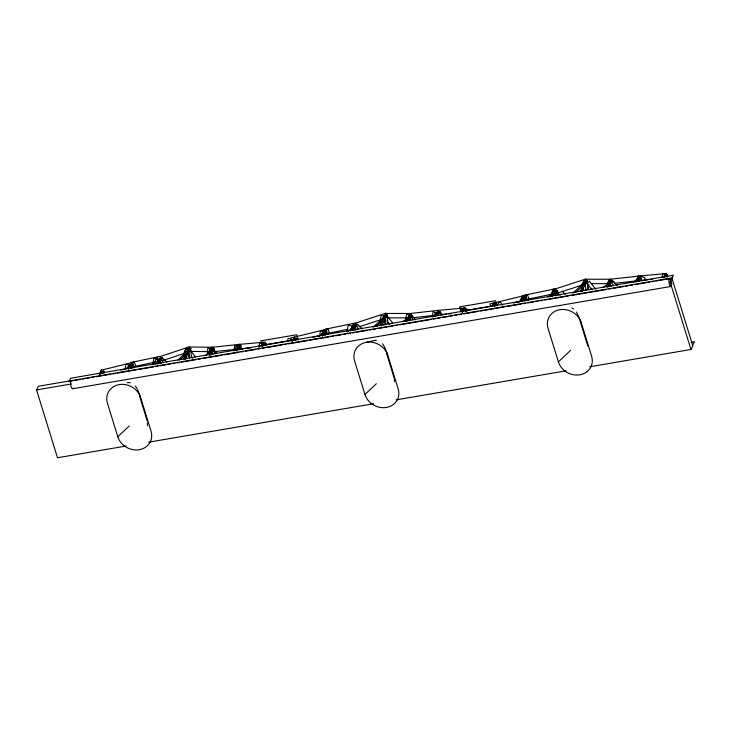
<?xml version="1.0" encoding="UTF-8"?>
<svg xmlns="http://www.w3.org/2000/svg" width="731" height="731" viewBox="0 0 731 731"><rect width="100%" height="100%" fill="white"/><g stroke="black" fill="none" stroke-linecap="round" stroke-linejoin="round"><path stroke-width="1.1" d="M207.165 354.572L207.887 347.819L210.565 349.427M405.824 319.346L406.6 313.809L410.42 315.902M409.789 320.333L410.1 318.122L411.708 315.162L408.894 315.646L407.395 318.588L410.201 318.104M432.222 317.217L433.172 311.708L437.266 313.535M461.17 311.899L461.736 308.592L464.806 309.962L465.318 310.922M233.819 350.816L234.797 345.288L238.909 347.079M258.911 347.298L259.688 342.876L263.8 344.666M183.591 359.698L184.632 354.087M185.053 351.849L185.683 348.486L188.954 349.162M188.79 356.116L189.21 353.877M379.718 323.193L381.198 315.381L384.488 316.084M383.885 325.249L385.155 318.552M287.429 341.605L288.078 338.298L292.391 339.796M124.873 369.758L125.979 364.193L129.286 365.034M152.596 364.815L153.93 358.153L158.325 359.46M319.429 336.434L320.525 330.896L324.939 332.057M346.987 331.627L348.312 324.984L352.698 326.309M610.211 281.764L610.677 279.553L614.305 281.983M492.191 306.664L492.996 303.392L497.72 304.818M521.404 299.765L522.491 295.351L526.201 297.27M661.893 277.716L662.971 273.321L667.184 275.368M582.178 291.578L583.128 288.297M584.718 282.824L585.348 280.64L587.404 281.435M587.56 288.791L588.83 284.414M639.844 278.136L640.53 275.971L645.08 278.027L644.404 280.201M550.69 296.722L553.12 289.174L557.835 290.911L556.803 294.145M126.125 446.029L57.493 457.761L36.55 389.906L38.414 386.26L671.871 277.963L692.814 345.818L690.95 349.464L589.689 366.779M69.052 381.363L70.651 378.229L673.397 275.185L671.789 278.319L656.054 281.006M99.608 373.724L101.627 369.776M100.275 374.089L101.481 371.741L104.149 371.284L103.354 372.856M101.371 373.578L102.358 371.64L103.903 371.375L102.916 373.313M128.61 367.894L130.127 364.933M129.478 368.387L131.516 364.394M131.023 368.122L133.06 364.139M154.606 362.137L157.128 357.212L158.143 360.484M157.284 364.02L160.253 358.217L161.798 357.952L158.828 363.755M184.011 358.802L189.192 348.678M185.044 359.551L190.736 348.422M209.358 355.111L212.319 349.317L213.863 349.053L210.893 354.855M234.578 349.71L237.1 344.776L237.776 346.96M238.361 346.074L236.972 348.806L239.64 348.34L241.038 345.617L239.238 345.982L236.689 350.971M238.745 349.71L240.782 345.717M260.94 346.138L262.959 342.19L263.635 344.374M262.429 346.375L263.635 344.018L266.303 343.561L265.499 345.133M263.525 345.854L264.512 343.917L266.057 343.661L265.061 345.589M292.318 341.258L294.593 336.781M295.077 340.463L296.073 338.526L294.447 338.8M295.534 339.997L296.338 338.426L293.524 338.91M321.393 334.798L323.915 329.864L324.591 332.048M322.453 336.306L325.003 331.317M324.582 335.036L326.62 331.042M352.168 330.695L355.138 324.902L356.765 324.619L353.795 330.421M377.37 326.236L379.389 322.289L380.403 325.56M380.221 325.258L385.401 315.134M381.326 325.989L387.019 314.86M405.312 321.457L407.331 317.51L408.337 320.781M406.847 321.348L409.817 315.554L411.434 315.271L408.958 320.105M433.456 316.651L435.475 312.704L436.151 314.878M436.069 315.975L438.116 311.982M437.695 315.691L439.733 311.708L437.193 312.082L435.795 314.814L438.6 314.33L439.998 311.598M462.129 311.744L464.148 307.797M462.586 312.155L463.783 309.798L466.597 309.323L465.793 310.885M465.345 311.351L466.332 309.414L464.715 309.697M491.908 306.426L492.712 304.854L495.545 304.37L494.741 305.942M491.99 306.636L494.01 302.689L494.686 304.873M494.293 306.399L495.28 304.471L493.644 304.745M520.134 300.542L522.665 295.607M522.437 301.209L524.474 297.215M524.072 300.925L526.11 296.941M554.071 289.065L551.539 293.999L552.462 296.064M551.923 296.548L554.893 290.746L556.529 290.472L554.052 295.306M583.082 283.792L584.508 281.015L587.34 280.53L585.449 284.231L582.616 284.715M580.24 291.066L585.421 280.942M581.364 291.797L587.057 280.667M607.123 287.109L610.093 281.316L611.728 281.033L608.759 286.835M636.628 281.682L638.666 277.698M637.861 280.841L640.383 275.907L641.398 279.187M638.264 281.408L640.301 277.415M639.177 280.037L640.566 277.314M663.794 277.04L664.598 275.468L667.43 274.984L666.626 276.556M664.269 277.186L666.288 273.239L667.449 277.076M664.543 277.296L665.53 275.368L667.165 275.084L666.169 277.022M671.871 277.963L670.007 281.618L690.95 349.464M692.851 344.785L694.45 341.66L691.078 342.236M497.272 304.809L499.794 301.611L502.681 305.138M635.312 280.832L637.971 277.935M99.69 374.144L101.965 371.75M130.063 364.568L127.057 367.583L128.629 369.182M321.485 334.268L324.491 331.271M189.722 348.385L188.397 349.674L189.484 358.309M177.962 360.054L189.11 349.19L189.311 350.743L179.753 360.054M263.242 344.858L264.704 343.451L266.267 345.096M385.95 314.842L384.588 316.13L385.977 324.71M373.057 327.342L385.328 315.637L385.584 317.19L375.761 326.547M137.565 389.614L140.644 397.518L151.015 431.116A17.736 15.543 27.1 0 1 139.283 449.72A17.736 15.543 27.1 0 1 117.81 436.791L129.213 425.981M382.514 343.78L384.716 347.326L387.795 355.239L398.167 388.837A17.736 15.543 27.1 0 1 386.434 407.441A17.736 15.543 27.1 0 1 364.961 394.512L376.364 383.702M585.97 280.64L584.608 281.938L586.052 290.509M573.003 293.149L585.348 281.444L585.613 282.998L575.736 292.363M576.503 312.055L581.236 322.627L591.607 356.216A17.736 15.543 27.1 0 1 579.875 374.82A17.736 15.543 27.1 0 1 558.402 361.9L570.619 350.323M211.35 349.793L212.712 348.532M409.908 316.011L411.27 314.759L415.665 319.876M153.583 364.422L160.756 357.971M155.621 364.175L160.61 359.816L160.226 358.61M205.649 355.522L212.301 349.71L212.675 350.917L208.527 354.544M347.426 331.874L355.129 325.295L355.558 326.483L350.423 330.869M402.955 321.795L409.799 315.947L410.237 317.135L405.102 321.53M547.994 296.996L554.884 291.139L555.322 292.336L550.16 296.731M603.194 287.566L610.074 281.709L610.522 282.897L606.218 286.561M127.148 368.442L131.507 364.76L131.936 365.865L128.455 368.808M234.002 350.761L240.316 345.251L241.97 349.482M236.177 350.396L239.658 347.453L239.229 346.348M319.822 335.949L325.003 331.682L325.487 332.779L322.033 335.62M438.627 311.744L437.421 312.731L438.719 315.655M432.926 316.614L438.116 312.347L438.6 313.444L435.146 316.285M524.995 296.978L523.789 297.974L525.105 300.889M518.398 302.57L524.483 297.581L524.977 298.677L521.495 301.519M639.186 277.46L637.971 278.447L639.296 281.362M633.448 282.33L638.666 278.063L639.168 279.151L635.687 282.002M101.737 372.298L103.391 370.992L104.478 372.92M99.681 374.062L102.377 371.951L102.897 372.874M263.891 344.575L265.545 343.278L266.632 345.196M261.835 346.339L264.531 344.228L265.051 345.16M291.815 341.149L295.525 338.151L296.722 340.052M464.075 310.346L465.784 309.039L466.981 310.94M462.074 312.036L464.742 309.999M493.005 305.403L494.732 304.096L495.947 305.987M662.871 277.707L665.557 275.669L666.142 276.583M160.528 356.445L189.612 346.741M161.889 360.858L184.514 353.301M358.912 326.848L380.933 319.648M555.213 288.973L585.887 278.995M556.574 293.378L581.958 285.117M120.661 370.133L128.208 368.26M133.599 366.925L135.756 366.395L134.394 361.982L100.969 370.27L101.518 372.033M312.969 337.302L321.731 335.163M325.021 334.359L329.407 333.281L328.045 328.877L290.783 337.987L291.596 340.628M513.427 302.954L521.166 301.062M526.695 299.719L528.906 299.18L527.554 294.767L489.953 303.941L490.766 306.581M364.961 394.512L354.599 360.913A17.736 15.543 27.1 0 1 366.332 342.309L374.382 340.454A7.995 7.008 27.1 0 1 376.401 340.363M133.563 366.633L155.237 362.092M324.601 329.379L355.303 323.001L355.842 324.765M327.059 333.555L347.892 329.233M524.081 295.278L555.057 288.846L556.154 292.373M526.548 299.454L551.996 294.173M553.97 290.837L556.803 290.353L555.295 293.295L552.462 293.78M639.625 277.469L637.734 277.798L636.335 280.53L638.227 280.201M265.554 344.703L292.437 340.107M463.244 310.903L461.005 311.287L459.644 306.883L495.481 300.752L496.842 305.156M465.483 310.52L491.241 306.115M70.176 381.171L72.424 380.787M74.672 380.403L80.3 379.435M82.548 379.051L84.796 378.667M87.044 378.283L89.292 377.9M91.539 377.516L93.787 377.132M96.035 376.748L110.655 374.245M112.903 373.861L115.16 373.477M117.408 373.093L136.523 369.831M138.771 369.438L153.391 366.944M155.639 366.56L157.887 366.176M160.135 365.792L165.763 364.833M168.011 364.44L170.259 364.056M172.507 363.672L174.755 363.289M177.003 362.905L179.25 362.521M181.498 362.137L196.118 359.634M198.366 359.25L200.623 358.866M202.871 358.482L221.986 355.22M224.234 354.827L238.854 352.333M241.102 351.949L243.35 351.565M245.598 351.182L255.722 349.445M257.97 349.062L260.218 348.678M262.466 348.294L264.713 347.91M266.97 347.527L281.581 345.023M283.838 344.639L286.086 344.255M288.334 343.872L307.449 340.609M309.697 340.217L328.813 336.954M331.061 336.571L333.309 336.187M335.566 335.803L341.185 334.835M343.433 334.451L345.681 334.067M347.929 333.683L350.176 333.299M352.433 332.916L354.681 332.532M356.929 332.148L367.044 330.412M369.301 330.028L371.549 329.644M373.797 329.261L376.045 328.877M378.292 328.493L392.912 325.999M395.16 325.615L397.408 325.222M399.656 324.838L418.781 321.576M421.029 321.192L431.144 319.456M433.392 319.072L435.649 318.689M437.896 318.305L440.144 317.921M442.392 317.537L448.012 316.578M450.259 316.194L452.516 315.81M454.764 315.417L457.012 315.034M459.26 314.65L461.508 314.266M463.756 313.882L478.376 311.388M480.623 311.004L482.871 310.611M485.119 310.227L504.244 306.965M506.492 306.581L521.112 304.078M523.359 303.694L525.607 303.31M527.855 302.926L533.475 301.967M535.722 301.583L537.979 301.199M540.227 300.806L542.475 300.423M544.723 300.039L546.971 299.655M549.219 299.271L563.839 296.777M566.086 296.393L568.334 296M570.582 295.616L606.575 289.467M608.822 289.083L611.07 288.699M613.318 288.316L623.442 286.589M625.69 286.196L627.938 285.812M630.186 285.428L632.434 285.044M634.682 284.661L649.302 282.166M651.549 281.782L653.797 281.398M36.55 389.906L71.428 383.949M72.643 388.737L670.957 286.451M148.631 442.182L373.66 403.713M396.156 399.866L566.059 370.818M614.497 283.345L635.806 280.987M411.964 317.83L433.072 315.509M213.361 351.721L235.327 349.372M666.361 273.558L637.715 276.163L638.254 277.926M642.375 280.275L647.885 279.772M650.087 279.571L652.299 279.37M440.793 314.65L446.467 314.138M448.733 313.937L451.009 313.727M240.801 348.76L250.907 347.883M591.251 283.655L608.128 283.646M387.841 317.857L407.88 317.884M191.595 351.419L208.152 351.593M525.644 298.202L528.147 300.505M161.99 357.486L166.878 362.119M159.824 361.671L161.45 363.216M357.422 324.171L362.32 328.831M354.416 327.552L356.052 329.096M466.99 308.994L468.598 310.565M296.521 338.234L298.129 339.814M612.624 280.978L617.393 285.803M609.517 283.975L611.116 285.583M562.23 291.176L565.392 294.41M557.771 292.93L560.138 295.361M214.192 350.231L217.144 353.621M439.834 311.644L442.767 315.052M409.287 318.113L410.749 319.812M595.628 289.101L589.396 281.124L587.157 283.591L592.009 289.796M386.471 315.079L392.739 323.084M386.809 320.872L389.605 324.427M190.69 350.606L195.433 356.984M191.202 356.436L192.555 358.254M666.608 274.71L667.832 276.61M493.681 305.055L494.266 305.969M294.483 339.111L295.059 340.025M135.363 386.069L137.017 388.728M640.228 277.935L641.553 280.85M525.607 296.484L527.362 300.368M607.461 286.936L606.538 284.871L609.06 279.936L609.736 282.12M583.95 290.28L581.638 285.127L584.16 280.192L584.837 282.376M352.086 330.485L351.163 328.42L353.694 323.486L354.361 325.67M210.117 355.367L208.728 352.269L211.25 347.344L211.926 349.519M186.789 358.811L184.011 352.616L186.542 347.691L187.547 350.962M439.66 312.219L440.957 315.143M327.844 334.478L326.117 330.586L324.317 332.075L325.606 334.99M238.571 346.732L239.805 349.902M134.248 367.894L132.594 363.672L130.849 365.144L132.083 368.314M613.218 285.83L611.235 280.53L609.371 282.12L610.952 286.36M558.018 295.269L556.044 289.969L554.18 291.55L555.761 295.799M412.887 320.077L410.959 314.769L409.095 316.359L410.639 320.607M358.208 329.425L356.28 324.116L354.425 325.706L355.97 329.955M215.115 353.895L213.425 348.541L211.624 350.112L212.968 354.398M161.359 357.441L163.04 362.795M159.55 359.022L160.902 363.298M639.479 277.844L638.931 276.08L609.764 279.306L610.586 281.956M612.085 281.883L611.271 279.242L585.385 279.251L585.933 281.015M580.094 320.991L587.843 346.11M558.402 361.9L548.031 328.301A17.736 15.543 27.1 0 1 559.772 309.697A17.736 15.543 27.1 0 1 581.236 322.627M466.616 311.415L465.528 307.888L437.165 310.456L437.714 312.21M438.92 312.137L438.372 310.373L409.488 313.544L410.31 316.194M412.339 317.884L410.977 313.48L385.365 313.453L385.904 315.207M386.407 314.951L385.858 313.188L355.449 323.12L355.997 324.884M386.653 353.603L394.402 378.722L394.484 381.646M355.038 327.853L355.714 330.028M298.038 339.147L296.676 334.743L260.839 340.865L262.201 345.279M266.358 345.653L265.271 342.126L238.315 344.447L239.128 347.088M240.271 347.024L239.457 344.374L211.999 347.307L212.812 349.957M214.768 351.666L213.406 347.262L189.128 346.997L189.676 348.76M188.561 354.233L189.567 357.505M161.341 359.095L160.381 356.326L131.114 362.457L131.662 364.221M139.502 395.891L147.251 421.001M117.81 436.791L107.439 403.201A17.736 15.543 27.1 0 1 119.18 384.597A17.736 15.543 27.1 0 1 140.644 397.518M586.655 280L588.291 289.631M386.626 314.193L388.198 323.842M190.517 348.824L191.604 357.45M147.306 422.957L147.379 425.881M73.063 388.353A4.021 1.261 80.3 0 1 70.724 384.999A4.021 1.261 80.3 0 1 71.802 381.034M127.231 382.733A7.995 7.008 27.1 0 1 130.282 382.788M571.861 308.153A7.995 7.008 27.1 0 1 573.762 309.012M366.332 342.309A17.736 15.543 27.1 0 1 387.795 355.239M130.639 364.486L129.241 367.218L131.918 366.761L133.316 364.029L130.639 364.486M159.376 358.3L157.878 361.242L160.546 360.785L162.054 357.843L159.376 358.3M188.333 348.751L186.442 352.443L189.11 351.986L191.001 348.285L188.333 348.751M211.451 349.4L209.943 352.342L212.62 351.885L214.128 348.943L211.451 349.4M324.08 331.417L322.682 334.149L325.496 333.665L326.894 330.933L324.08 331.417M354.224 324.993L352.717 327.936L355.522 327.451L357.03 324.509L354.224 324.993M384.497 315.207L382.605 318.908L385.411 318.424L387.302 314.732L384.497 315.207M523.551 297.316L522.153 300.048L524.986 299.564L526.384 296.832L523.551 297.316M609.161 281.408L607.653 284.35L610.495 283.866L611.993 280.923L609.161 281.408M668.984 279.48A4.021 1.261 80.3 0 0 670.437 286.232A4.021 1.261 80.3 0 0 671.414 281.746A4.021 1.261 80.3 0 0 668.984 279.48"/></g></svg>
